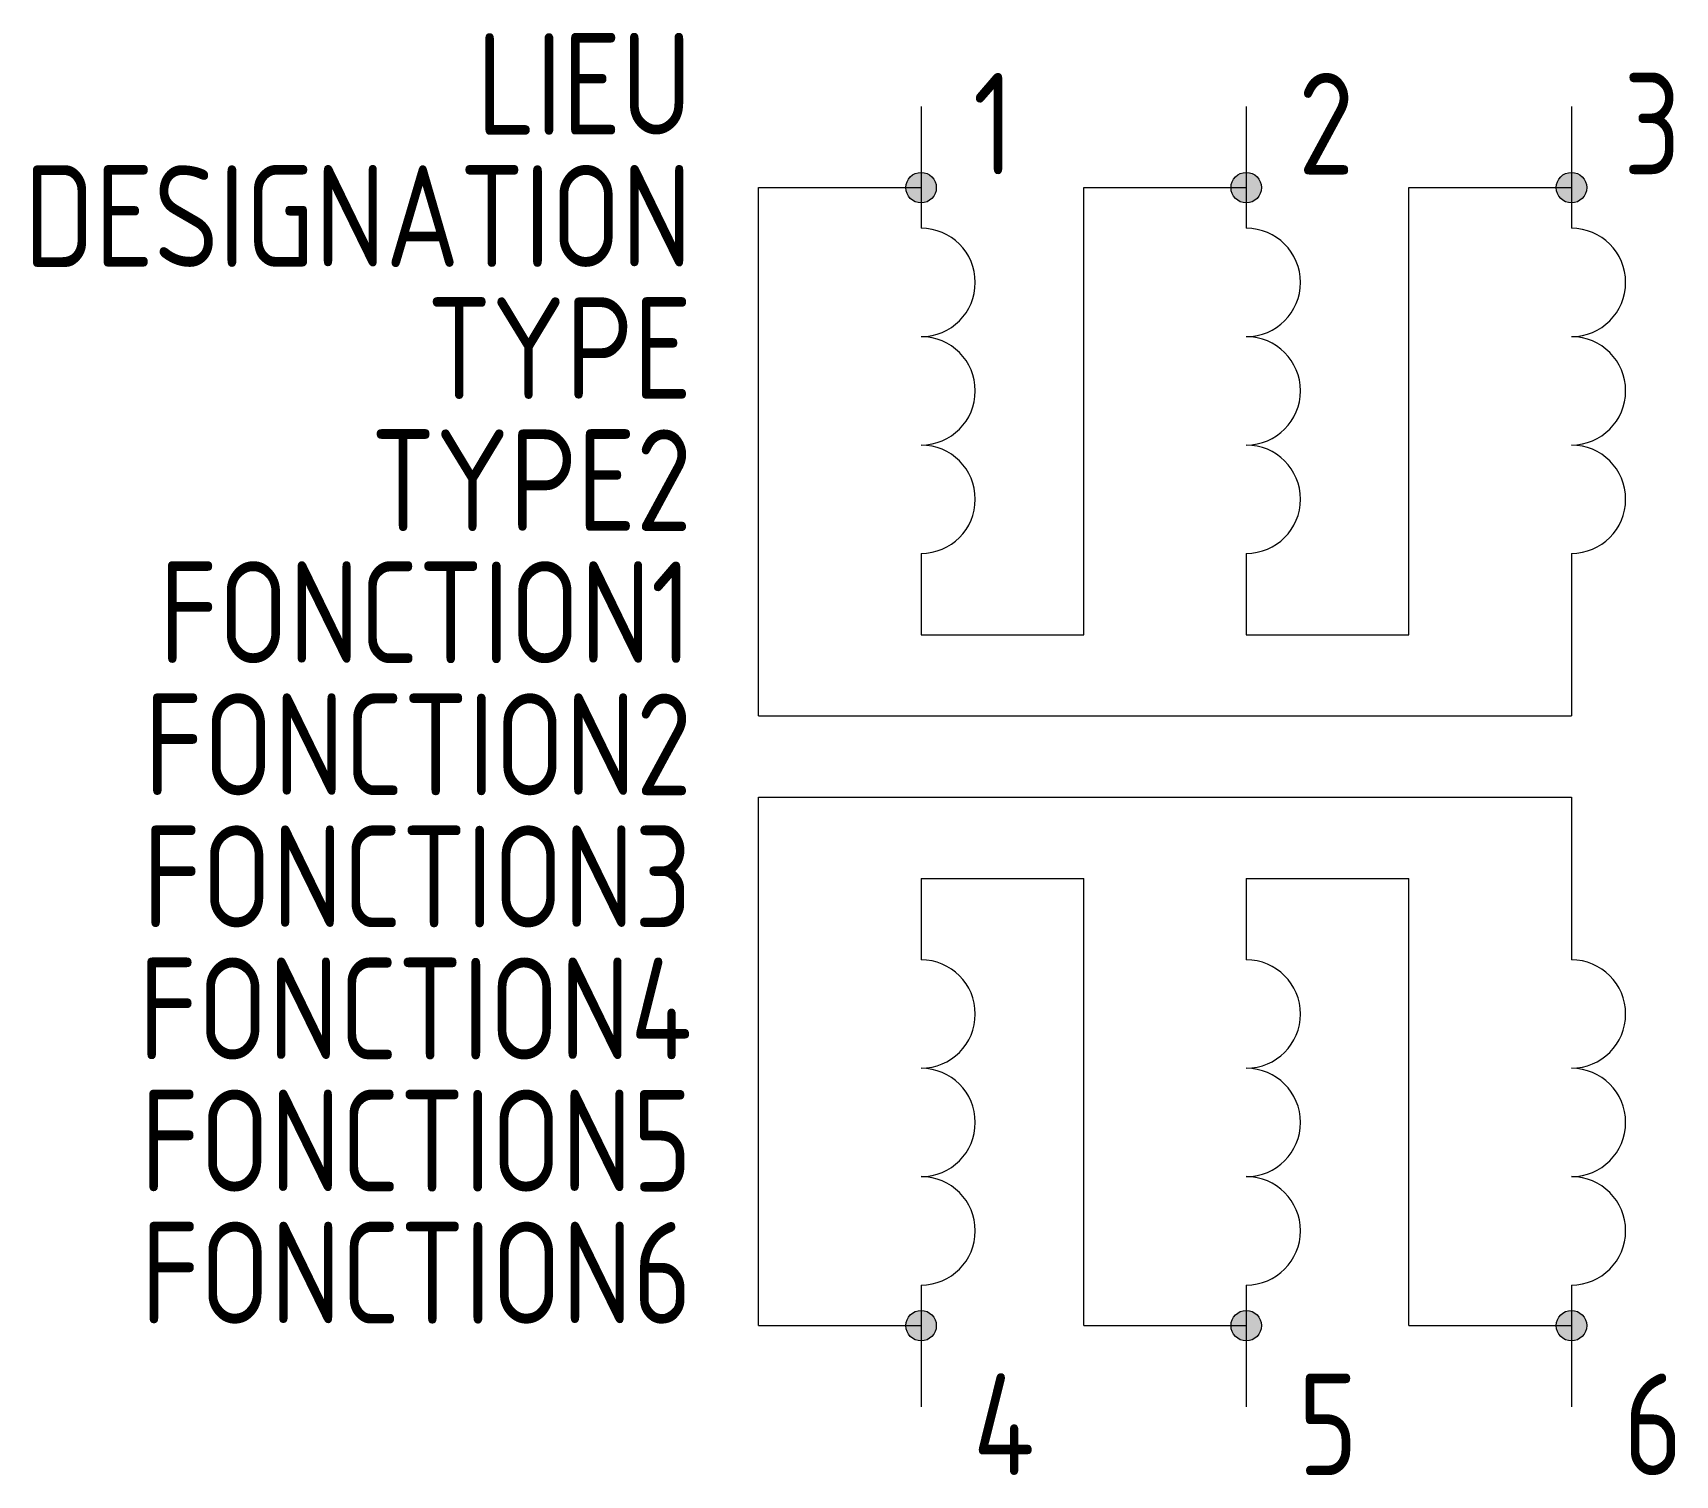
# Model space of a CAD drawing. Header units: millimetres. Extents: x -21.9 to 18.6, y -33.7 to 1.8.
import ezdxf
from ezdxf.enums import TextEntityAlignment as Align

# ---------------------------------------------------------------- set-up
doc = ezdxf.new("R2010")
doc.units = ezdxf.units.MM
for name, color, linetype in [('SYMB_FIL', 3, 'Continuous'), ('SYMB_TXT_CONTACT', 2, 'Continuous'), ('SYMB_TXT_NOM', 3, 'Continuous')]:
    doc.layers.add(name, color=color, linetype=linetype)
doc.styles.add('NET2_5', font='isocp.shx', dxfattribs={"width": 0.9, "height": 2.5})

msp = doc.modelspace()

# ---------------------------------------------------------------- hatches: boundary and pattern name
at = {"layer": 'SYMB_FIL'}
for points in [[(-0.375, -2, 1), (0.375, -2, 1)], [(7.625, -2, 1), (8.375, -2, 1)], [(15.625, -2, 1), (16.375, -2, 1)], [(-0.375, -30, 1), (0.375, -30, 1)], [(7.625, -30, 1), (8.375, -30, 1)], [(15.625, -30, 1), (16.375, -30, 1)]]:
    msp.add_hatch(color=256, dxfattribs=at).paths.add_polyline_path(points)

# ---------------------------------------------------------------- linework, layer by layer
for p, q in [((0, 0), (0, -3)), ((8, 0), (8, -3)), ((16, 0), (16, -3)), ((-4, -15), (-4, -2)), ((-4, -2), (0, -2)), ((4, -2), (8, -2)), ((4, -13), (4, -2)), ((12, -13), (12, -2)), ((12, -2), (16, -2)), ((0, -11), (0, -13)), ((8, -11), (8, -13)), ((16, -11), (16, -15)), ((0, -13), (4, -13)), ((8, -13), (12, -13)), ((-4, -15), (16, -15)), ((-4, -17), (16, -17)), ((-4, -30), (-4, -17)), ((16, -17), (16, -21)), ((0, -19), (4, -19)), ((0, -19), (0, -21)), ((4, -30), (4, -19)), ((8, -19), (12, -19)), ((8, -19), (8, -21)), ((12, -30), (12, -19)), ((0, -29), (0, -32)), ((8, -29), (8, -32)), ((16, -29), (16, -32)), ((-4, -30), (0, -30)), ((4, -30), (8, -30)), ((12, -30), (16, -30))]:
    msp.add_line(p, q, dxfattribs=at)
for centre in [(0, -2), (8, -2), (16, -2), (0, -30), (8, -30), (16, -30)]:
    msp.add_circle(centre, 0.375, dxfattribs=at)
for centre in [(0, -4.333), (8, -4.333), (16, -4.333), (0, -7), (8, -7), (16, -7), (0, -9.667), (8, -9.667), (16, -9.667), (0, -22.333), (8, -22.333), (16, -22.333), (0, -25), (8, -25), (16, -25), (0, -27.667), (8, -27.667), (16, -27.667)]:
    msp.add_arc(centre, 1.333, 270, 90, dxfattribs=at)

# ---------------------------------------------------------------- texts
at = {"layer": 'SYMB_TXT_CONTACT', "style": 'NET2_5', "width": 0.9, "flags": 8}
for tag, p, s in [('1', (1.275, -1.678), '1U'), ('2', (9.275, -1.678), '1V'), ('3', (17.275, -1.678), '1W'), ('4', (1.275, -33.678), '2U'), ('5', (9.275, -33.678), '2V'), ('6', (17.275, -33.678), '2W')]:
    msp.add_attdef(tag, p, s, height=2.5, dxfattribs=at)
at = {"layer": 'SYMB_TXT_NOM', "style": 'NET2_5', "width": 0.9, "flags": 8}
for tag, text, p in [('LIEU', '', (-5.635, -0.7)), ('DESIGNATION', 'T?', (-5.635, -3.95)), ('TYPE', '?V', (-5.635, -7.2)), ('TYPE2', '?VA', (-5.635, -10.45)), ('FONCTION1', '', (-5.635, -13.7)), ('FONCTION2', '', (-5.635, -16.95)), ('FONCTION3', '', (-5.635, -20.2)), ('FONCTION4', '', (-5.635, -23.45)), ('FONCTION5', '', (-5.635, -26.7)), ('FONCTION6', '', (-5.635, -29.95))]:
    msp.add_attdef(tag, text=text, height=2.5, dxfattribs=at).set_placement(p, align=Align.RIGHT)

doc.saveas('drawing.dxf')
